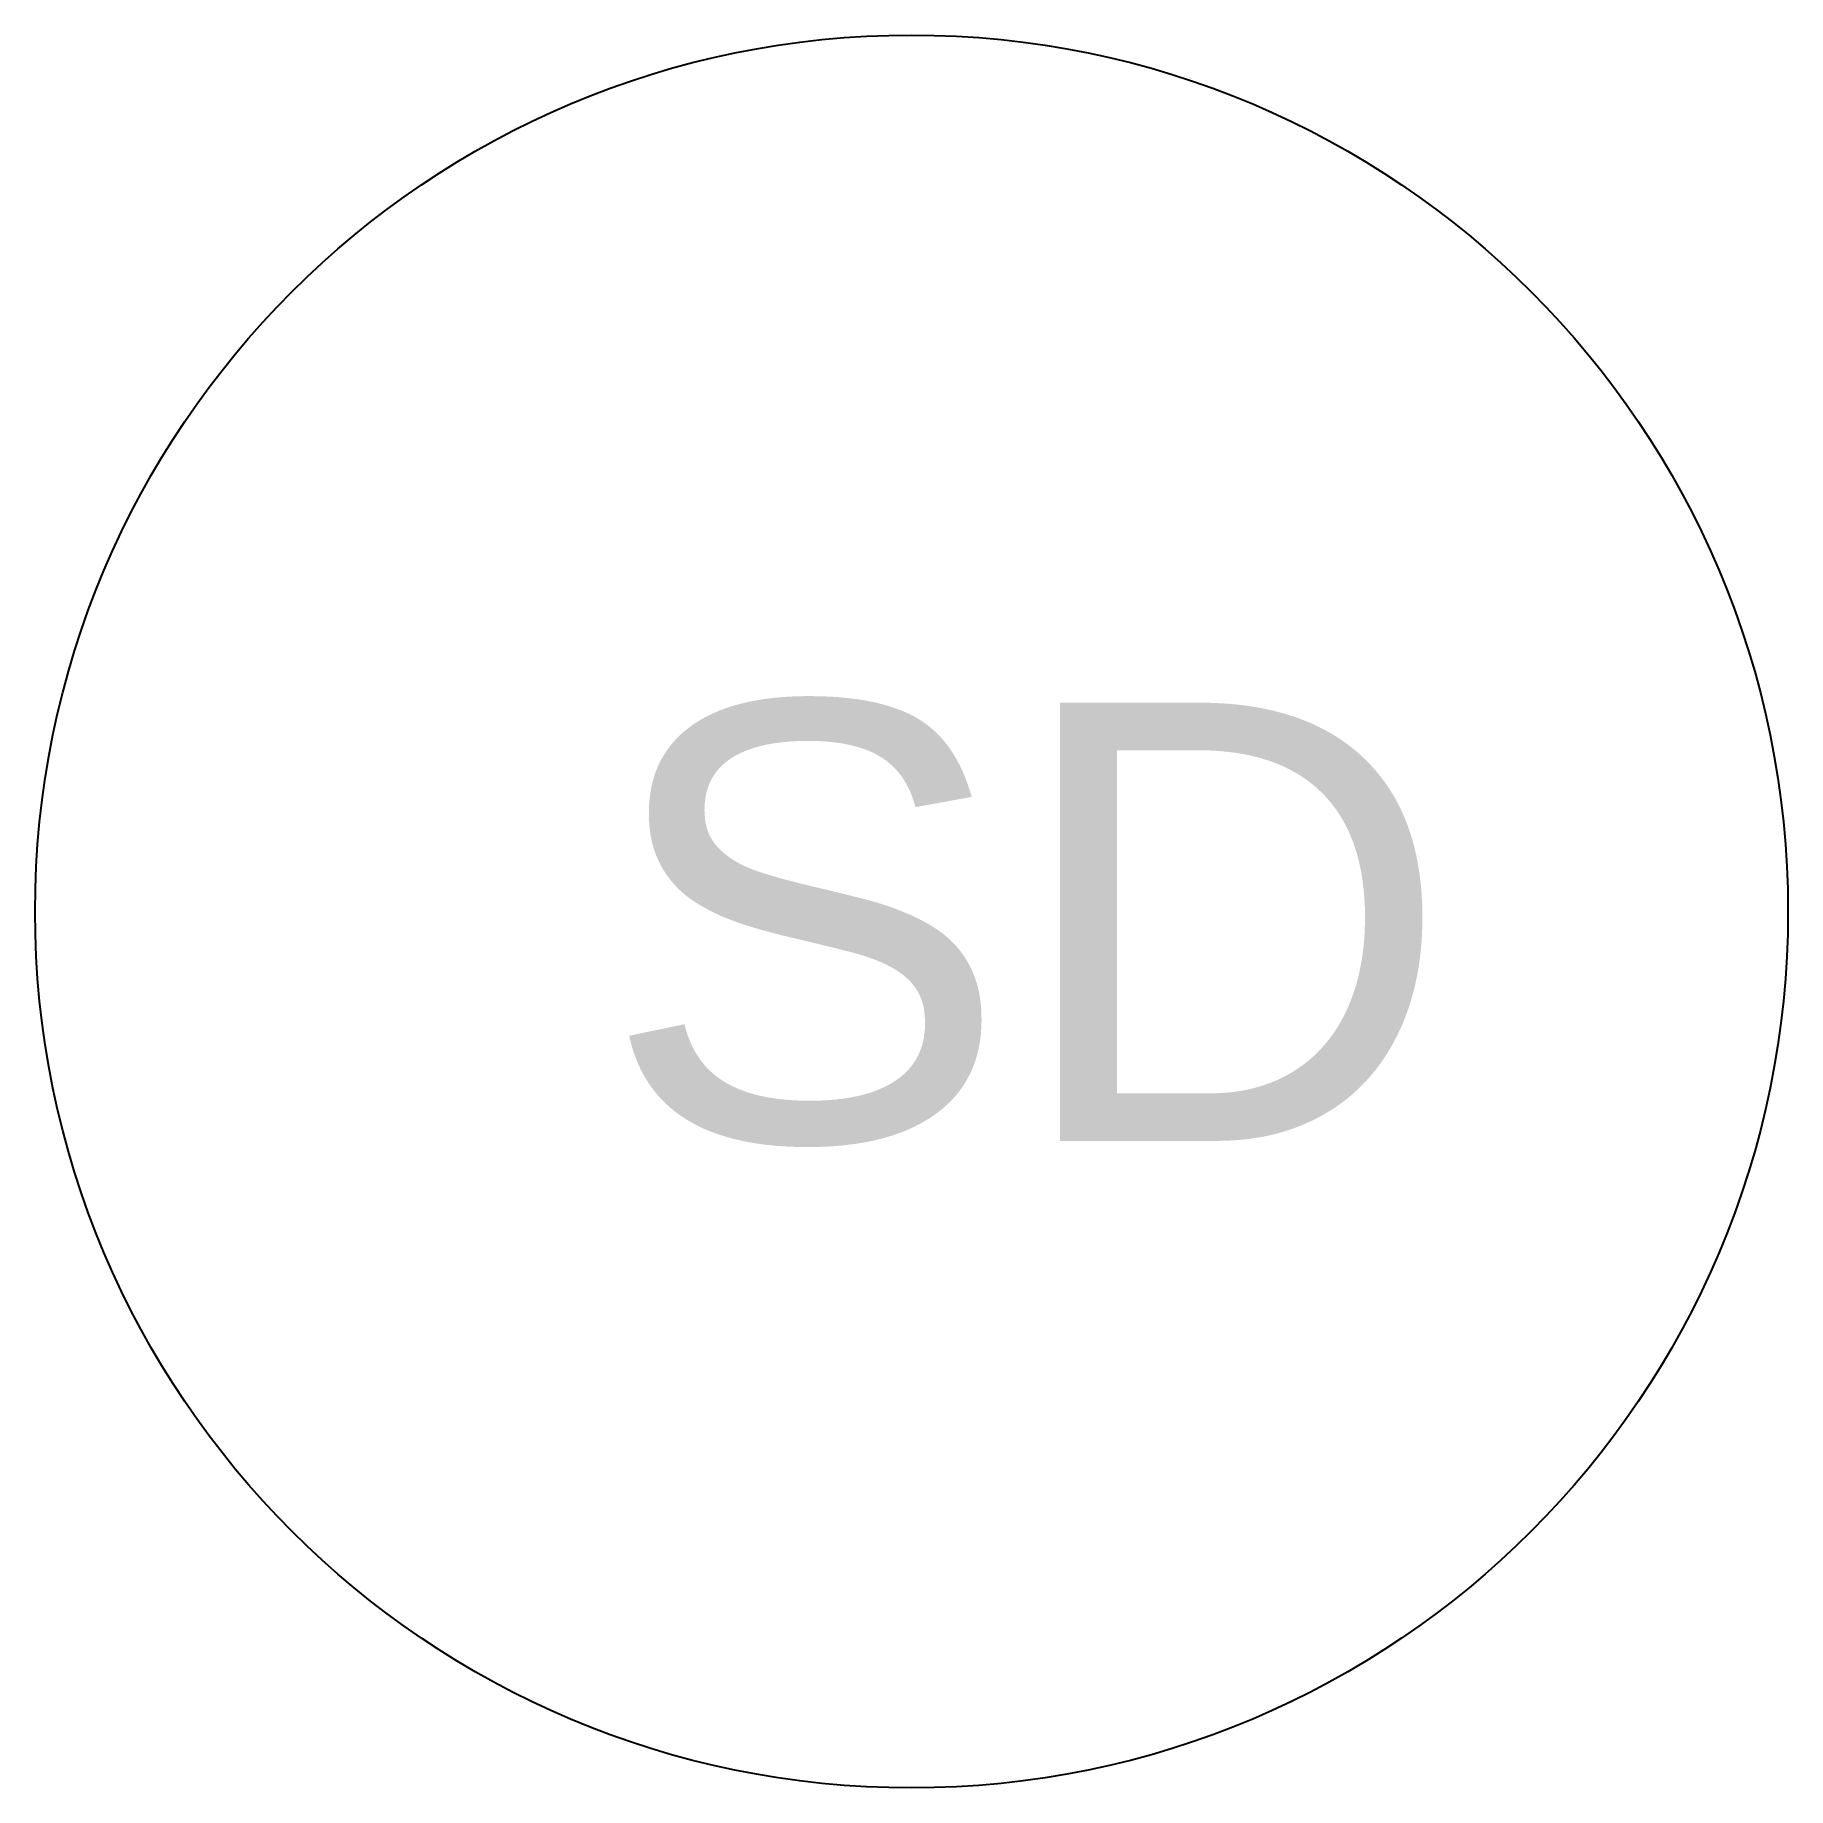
# Model space of a CAD drawing. Header units: millimetres. Extents: x 1758 to 1958, y 1944 to 2144.
import ezdxf

# ---------------------------------------------------------------- set-up
doc = ezdxf.new("R2010")
doc.units = ezdxf.units.MM
doc.layers.get('0').update_dxf_attribs({"color": 130})
doc.styles.get("Standard").update_dxf_attribs({"font": 'arial.ttf'})

# ---------------------------------------------------------------- blocks, each defined once
blk = doc.blocks.new('SD')
blk.add_circle((-7.64, 4.53), 100)
at = {"insert": (-43.03, 28.36), "char_height": 50, "attachment_point": 1}
blk.add_mtext_dynamic_manual_height_columns('SD', width=168.2583, gutter_width=12.5, heights=[2.5], dxfattribs=at)

msp = doc.modelspace()

# ---------------------------------------------------------------- block references
msp.add_blockref('SD', (1865.84, 2039.04))

doc.saveas('drawing.dxf')
